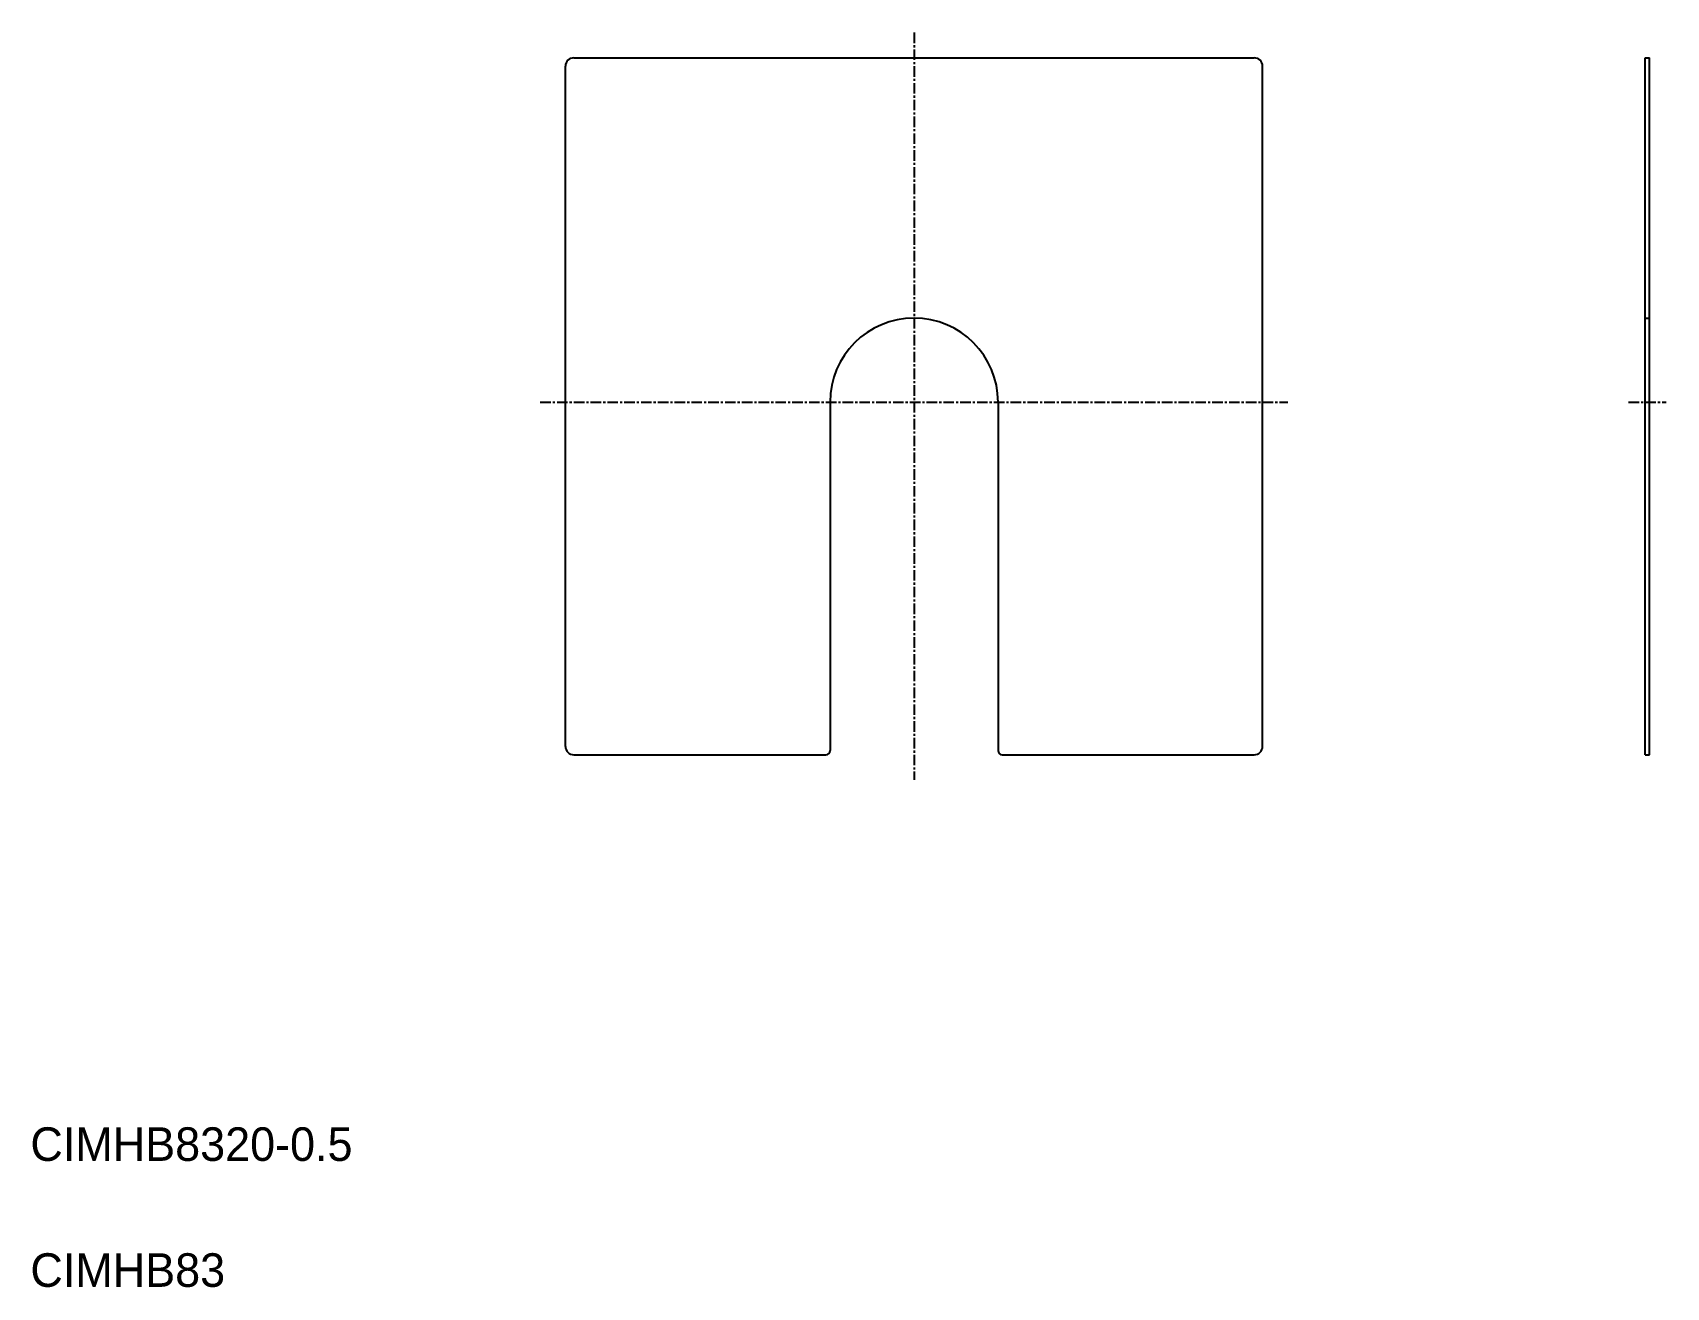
# Model space of a CAD drawing. Extents: x 10 to 205, y 10 to 159.
import ezdxf

# ---------------------------------------------------------------- set-up
doc = ezdxf.new("R2010")
doc.units = 0
doc.linetypes.add('CENTER', pattern=[2, 1.25, -0.25, 0.25, -0.25])
doc.linetypes.add('DASHED', pattern=[0.75, 0.5, -0.25])
doc.layers.get('0').update_dxf_attribs({"linetype": 'CONTINUOUS'})
doc.layers.add('CENTER', color=1, linetype='CENTER')

msp = doc.modelspace()

# ---------------------------------------------------------------- linework, layer by layer
at = {"color": 7, "linetype": 'CONTINUOUS'}
for p, q in [((74.7, 156.37), (155.7, 156.37)), ((202.26, 73.37), (202.26, 156.37)), ((202.26, 156.37), (202.76, 156.37)), ((202.76, 73.37), (202.76, 156.37)), ((73.7, 74.37), (73.7, 155.37)), ((156.7, 74.37), (156.7, 155.37)), ((105.2, 115.37), (105.2, 73.87)), ((125.2, 115.37), (125.2, 73.87)), ((74.7, 73.37), (104.7, 73.37)), ((125.7, 73.37), (155.7, 73.37)), ((202.26, 73.37), (202.76, 73.37))]:
    msp.add_line(p, q, dxfattribs=at)
at = {"color": 3, "linetype": 'DASHED'}
msp.add_line((202.26, 125.37), (202.76, 125.37), dxfattribs=at)
msp.add_line((202.76, 94.12), (202.76, 94.12))
at = {"color": 7, "linetype": 'CONTINUOUS'}
for centre, radius, start, end in [((74.7, 155.37), 1, 90, 180), ((155.7, 155.37), 1, 0, 90), ((115.2, 115.37), 10, 0, 180), ((74.7, 74.37), 1, 180, 270), ((155.7, 74.37), 1, 270, 0), ((104.7, 73.87), 0.5, 270, 0), ((125.7, 73.87), 0.5, 180, 270)]:
    msp.add_arc(centre, radius, start, end, dxfattribs=at)
at = {"layer": 'CENTER', "color": 1, "linetype": 'CENTER'}
for p, q in [((115.2, 159.37), (115.2, 70.37)), ((70.7, 115.37), (159.7, 115.37)), ((200.26, 115.37), (204.76, 115.37)), ((202.76, 114.87), (202.76, 114.87))]:
    msp.add_line(p, q, dxfattribs=at)

# ---------------------------------------------------------------- texts
at = {"color": 7, "linetype": 'CONTINUOUS'}
for s, p in [('CIMHB8320-0.5', (10, 25)), ('CIMHB83', (10, 10))]:
    msp.add_text(s, height=4, dxfattribs=at).set_placement(p)

doc.saveas('drawing.dxf')
